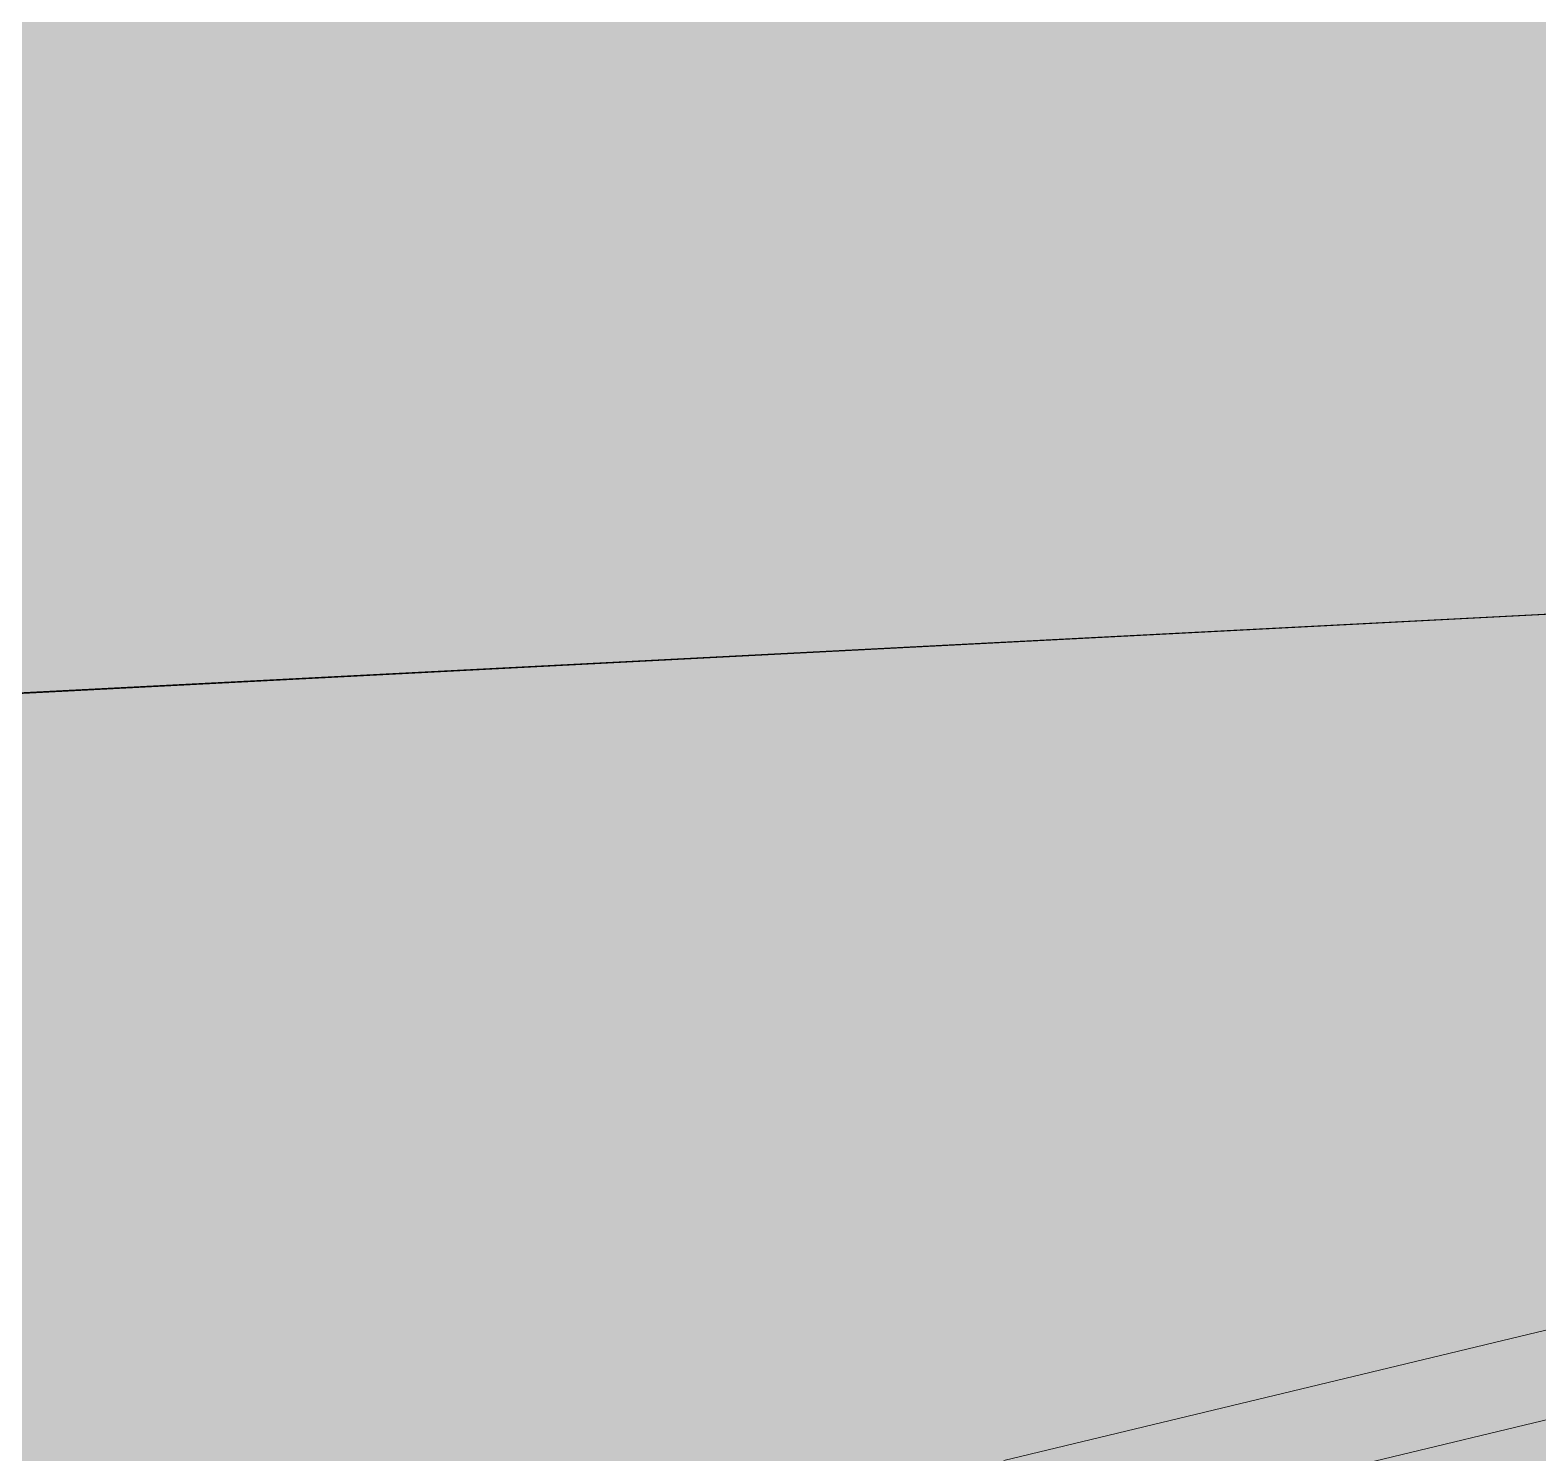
# Model space of a CAD drawing. Header units: metres. Extents: x 68582 to 69192, y 19191 to 19633.
# Drawn here: x 68835.892 to 68837.622, y 19441.609 to 19443.241 of the extents above; entities that cross this region are included whole.
import ezdxf

# ---------------------------------------------------------------- set-up
doc = ezdxf.new("R2010")
doc.units = ezdxf.units.M
doc.layers.get('0').update_dxf_attribs({"lineweight": 15})
doc.layers.add('Kasvillisuus', color=7, linetype='Continuous', lineweight=5)
doc.layers.add('None', color=7, linetype='Continuous', lineweight=5)

msp = doc.modelspace()

# ---------------------------------------------------------------- hatches: boundary and pattern name
at = {"true_color": 0xd1f0d1, "transparency": 33554687}
msp.add_hatch(color=254, dxfattribs=at).paths.add_polyline_path([(68588.1224, 19191.4432), (69192.2959, 19191.4432), (69192.2959, 19628.2315), (68588.1224, 19628.2315)], flags=0)
at = {"true_color": 0xffffff, "transparency": 33554687}
msp.add_hatch(color=7, dxfattribs=at).paths.add_polyline_path([(68853.84, 19438.84), (68849.6001, 19440.1), (68841.8001, 19439), (68840.8082, 19441.7176), (68840.9975, 19441.8663), (68840.9975, 19442.2097), (68838.1639, 19442.5984), (68830.3904, 19442.1975), (68825, 19444.6184), (68825.4891, 19446.0421), (68819.5041, 19455.1), (68817.6, 19456.1), (68817.7549, 19456.3949), (68832.7129, 19456.5674), (68832.7973, 19453.5686), (68847.2, 19453.9741), (68847.1819, 19456.976), (68849.3129, 19456.9733), (68849.2742, 19455.8085), (68866.3467, 19455.7163), (68866.3467, 19457.48), (68870.1579, 19457.2575), (68870.2036, 19455.9593), (68875.3114, 19455.9007), (68875.2385, 19457.3149), (68877.5595, 19457.3149), (68878.273, 19456.4805), (68872.251, 19441.8952), (68872.0858, 19441.2501), (68872.4256, 19440.5897), (68868.6819, 19443.1792), (68869.1944, 19443.7269), (68869.6263, 19444.2854), (68872.6, 19451.2), (68872.8603, 19451.7955), (68873.1429, 19452.7002), (68872.6, 19453.6076), (68870.1372, 19453.9), (68868.0158, 19453.8619), (68867.223, 19453.0883), (68866.127, 19446.2326), (68866.2286, 19445.9304), (68862.9571, 19447.2), (68863.493, 19448.4752), (68864.4533, 19451.6783), (68864.3935, 19452.094), (68864.1374, 19452.3989), (68862.7489, 19452.5948), (68861.4663, 19452.4747), (68860.1804, 19451.0917), (68859.6971, 19448.4042), (68857.3973, 19447.7), (68857.3144, 19449.8726), (68856.3921, 19450.5757), (68848.5791, 19450.505), (68848.3722, 19450.1), (68848.3722, 19447.9812), (68848.5574, 19447.5476), (68849.2392, 19447.1963), (68856.6, 19447)], flags=0)
at = {"layer": 'Kasvillisuus', "true_color": 0xffffff, "transparency": 33554687}
h = msp.add_hatch(color=7, dxfattribs=at)
h.paths.add_polyline_path([(68827.9397, 19435.9531), (68827.5469, 19436.1463), (68827.5038, 19436.397), (68827.9372, 19436.1784), (68828.1032, 19436.9255), (68828.5345, 19438.3401), (68829.42, 19439.8738), (68830.0262, 19440.48), (68831.2607, 19441.1928), (68832.686, 19441.6), (68837.0088, 19441.6), (68839.0349, 19442.0872), (68839.286, 19442.5222), (68839.5078, 19442.5064), (68839.1651, 19441.9128), (68837.0959, 19441.4152), (68836.7285, 19440.4231), (68836.4466, 19440.2938), (68834.817, 19440.6312), (68833.412, 19439.82), (68830.1306, 19436.5386), (68829.398, 19435.2697), (68829.3749, 19434.9629), (68828.906, 19433.4698), (68828.7152, 19433.5297), (68829.1507, 19434.9165), (68828.8965, 19434.9963)], flags=0)
h.paths.add_polyline_path([(68828.1157, 19436.0599), (68829.0032, 19435.1724), (68829.1858, 19435.1151), (68829.202, 19435.3303), (68829.9705, 19436.6614), (68833.2892, 19439.98), (68834.783, 19440.8425), (68836.3791, 19440.5121), (68836.5823, 19440.6042), (68836.877, 19441.4), (68832.714, 19441.4), (68831.3393, 19441.0072), (68830.149, 19440.32), (68829.58, 19439.751), (68828.7191, 19438.2599), (68828.2968, 19436.8745)], flags=0)

# ---------------------------------------------------------------- linework, layer by layer
at = {"color": 7, "true_color": 0xffffff, "transparency": 33554687}
msp.add_lwpolyline([(68849.6001, 19440.1), (68841.8001, 19439), (68840.8082, 19441.7176), (68840.9975, 19441.8663), (68840.9975, 19442.2097), (68838.1639, 19442.5984), (68830.3904, 19442.1975), (68825, 19444.6184)], dxfattribs=at)
at = {"layer": 'Kasvillisuus'}
msp.add_open_spline([(68836.3694, 19452.6901), (68834.7004, 19452.7026), (68831.611, 19452.4036), (68826.8384, 19453.3891), (68824.9473, 19449.425), (68826.7022, 19446.5323), (68825.1758, 19443.9496), (68823.1599, 19442.3186), (68822.2248, 19439.8509), (68820.525, 19437.5864), (68820.2793, 19434.2176), (68821.9484, 19430.5379), (68824.3303, 19427.6476), (68825.6699, 19422.9252), (68829.336, 19425.3616), (68832.2975, 19426.8428), (68832.7366, 19430.1113), (68831.4056, 19434.0311), (68827.9169, 19431.4822), (68826.8176, 19435.1521), (68826.4784, 19437.8192), (68827.5877, 19440.9613), (68830.998, 19443.2659), (68835.9302, 19443.1303), (68840.8821, 19443.9358), (68846.4648, 19441.0574), (68848.1909, 19446.3853), (68848.0688, 19449.7815), (68846.3217, 19453.7299), (68841.3354, 19452.2936), (68838.1786, 19452.6765), (68836.3694, 19452.6901)], degree=3, knots=[0, 0, 0, 0, 5.193554, 9.583382, 12.399215, 16.153619, 18.483362, 20.607863, 23.918082, 26.146432, 28.982421, 33.541697, 37.661655, 41.153683, 44.65856, 47.688867, 51.03171, 54.060351, 56.691055, 59.477319, 62.422274, 65.503815, 68.711126, 74.098034, 79.723163, 84.358461, 88.777903, 92.437694, 95.470879, 99.697037, 105.326686, 105.326686, 105.326686, 105.326686], dxfattribs=at)
at = {"layer": 'None', "color": 7, "linetype": 'Continuous', "lineweight": 25, "transparency": 33554687}
msp.add_line((68834.3398, 19442.4), (68838.1639, 19442.5984), dxfattribs=at)
at = {"layer": 'None', "color": 7, "linetype": 'Continuous', "lineweight": 0, "transparency": 33554687}
for points in [[(68828.8106, 19433.4997), (68829.3, 19435.3), (68830.0506, 19436.6), (68832.4506, 19439), (68833.3506, 19439.9), (68834.8, 19440.7368), (68836.6, 19440.3642), (68837.0207, 19441.5), (68839.1, 19442), (68839.4378, 19442.5851)], [(68837.0088, 19441.6), (68839.0349, 19442.0872), (68839.286, 19442.5222), (68839.5078, 19442.5064), (68839.1651, 19441.9128), (68837.0959, 19441.4152)]]:
    msp.add_lwpolyline(points, dxfattribs=at)

doc.saveas('drawing.dxf')
